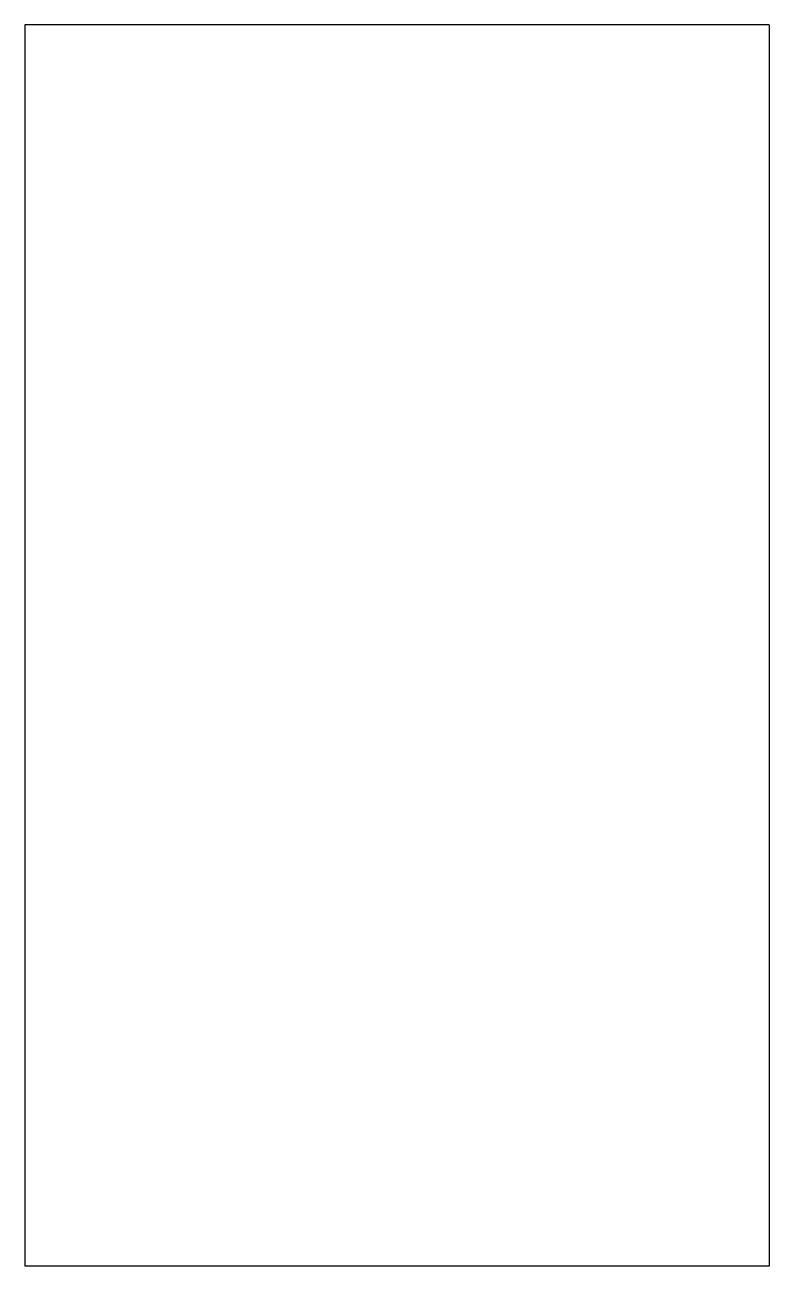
# Model space of a CAD drawing. Extents: x 57 to 63, y 10.5 to 20.5.
import ezdxf

# ---------------------------------------------------------------- set-up
doc = ezdxf.new("R2010")
doc.units = 0
doc.layers.add('VISIBLE', color=7, linetype='CONTINUOUS')

msp = doc.modelspace()

# ---------------------------------------------------------------- linework, layer by layer
at = {"layer": 'VISIBLE'}
for p, q in [((57, 20.5), (57, 10.5)), ((63, 20.5), (57, 20.5)), ((63, 20.5), (63, 10.5)), ((63, 10.5), (57, 10.5))]:
    msp.add_line(p, q, dxfattribs=at)

doc.saveas('drawing.dxf')
